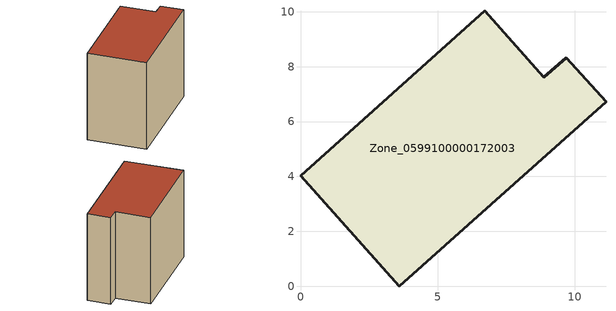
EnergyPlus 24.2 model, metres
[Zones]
Zone_0599100000172003
 floor ground (C_G): 3.59,0 0,4.02 6.71,10.03 8.87,7.61 9.69,8.33 11.13,6.72 z0
 wall outside (C_F): 3.59,0 11.13,6.72 9.69,8.33 8.87,7.61 6.71,10.03 0,4.02 3.59,0 z0:8.43
 roof outside (C_R): 0,4.02 3.59,0 11.13,6.72 9.69,8.33 8.87,7.61 6.71,10.03 z8.43
[BUILDING]
Pand.0599100000172003: North Axis=0; Terrain=City; Loads Convergence Tolerance Value=0.04; Temperature Convergence Tolerance Value=0.4; Solar Distribution=FullExterior; Maximum Number of Warmup Days=25; Minimum Number of Warmup Days=1
[Site:Location]
Rotterdam.The.Hague.AP_ZH_NLD Design_Conditions: Latitude=51.96; Longitude=4.45; Time Zone=1; Elevation=-4.5
[SITE:GROUNDTEMPERATURE:BUILDINGSURFACE]
18, 18, 18, 18, 18, 18, 18, 18, 18, 18, 18, 18
[MATERIAL] Thermal Absorptance=0.9; Solar Absorptance=0.7; Visible Absorptance=0.7
Name | Roughness | Thickness | Conductivity | Density | Specific Heat
G.TI.1975-1991 | MediumSmooth | 0.15 | 0.288461 | 540 | 1210
F.TI.1975-1991 | Rough | 0.3 | 0.230769 | 1920 | 840
R.TI.1975-1991 | MediumRough | 0.2 | 0.153846 | 1500 | 1000
[CONSTRUCTION]
C_G: G.TI.1975-1991
C_F: F.TI.1975-1991
C_R: R.TI.1975-1991
[ZONE]
Zone_0599100000172003: Type=1; Multiplier=1; Ceiling Height=Autocalculate; Volume=Autocalculate; Floor Area=autocalculate; Part of Total Floor Area=Yes
[ZONEINFILTRATION:DESIGNFLOWRATE]
Infil_Zone_0599100000172003: Zone or ZoneList or Space or SpaceList=Zone_0599100000172003; Schedule=AlwaysOn; Design Flow Rate Calculation Method=Flow/Area; Flow Rate per Floor Area=0.003; Constant Term Coefficient=1; Temperature Term Coefficient=0; Velocity Term Coefficient=0; Velocity Squared Term Coefficient=0
[HVACTEMPLATE:ZONE:IDEALLOADSAIRSYSTEM]
Zone_0599100000172003: Maximum Heating Supply Air Temperature=50; Minimum Cooling Supply Air Temperature=13; Maximum Heating Supply Air Humidity Ratio=0.0156; Minimum Cooling Supply Air Humidity Ratio=0.0077; Heating Limit=NoLimit; Cooling Limit=NoLimit; Dehumidification Control Type=ConstantSensibleHeatRatio; Cooling Sensible Heat Ratio=0.7; Dehumidification Setpoint=60; Humidification Control Type=None; Humidification Setpoint=30; Outdoor Air Method=None; Outdoor Air Flow Rate per Person=0.00944; Outdoor Air Flow Rate per Zone Floor Area=0; Outdoor Air Flow Rate per Zone=0; Demand Controlled Ventilation Type=None; Outdoor Air Economizer Type=NoEconomizer; Heat Recovery Type=None; Sensible Heat Recovery Effectiveness=0.7; Latent Heat Recovery Effectiveness=0.65
[ZONECONTROL:THERMOSTAT]
ThermostatControl_Zone_0599100000172003: Zone or ZoneList=Zone_0599100000172003; Control Type Schedule=DualSetpointControlType; Control 1=Thermostat_Zone_0599100000172003; Temperature Difference Between Cutout And Setpoint=0
[THERMOSTATSETPOINT:DUALSETPOINT]
Thermostat_Zone_0599100000172003: Heating Setpoint Temperature Schedule=HeatingSetpoint_Zone_0599100000172003; Cooling Setpoint Temperature Schedule=CoolingSetpoint_Zone_0599100000172003
[SCHEDULE:COMPACT]
HeatingSetpoint_Zone_0599100000172003: Through: 12/31, For: AllDays, Until: 24:00, 21
CoolingSetpoint_Zone_0599100000172003: Through: 12/31, For: AllDays, Until: 24:00, 24
DualSetpointControlType: Through: 12/31, For: AllDays, Until: 24:00, 4
AlwaysOn: Through: 12/31, For: AllDays, Until: 24:00, 1
